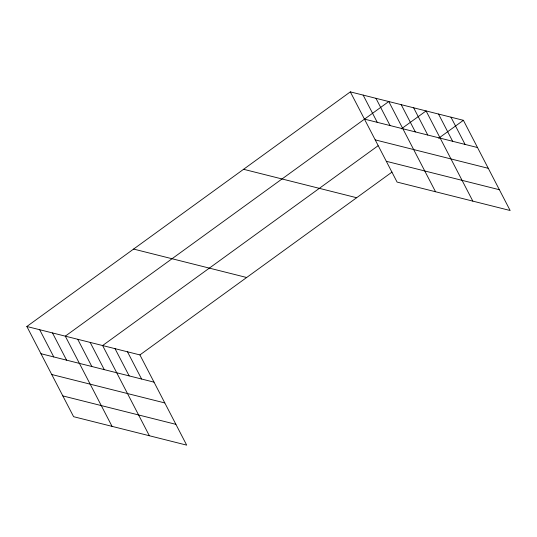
<?xml version="1.0" encoding="UTF-8"?>
<svg xmlns="http://www.w3.org/2000/svg" width="537" height="537" viewBox="0 0 537 537"><rect width="100%" height="100%" fill="white"/><g stroke="black" fill="none" stroke-linecap="round" stroke-linejoin="round"><path stroke-width="0.81" d="M26.85 326.489L139.915 354.923L186.675 445.126L73.603 416.692L26.85 326.489L350.325 91.874L463.397 120.308L510.15 210.511L397.085 182.077L350.325 91.874M378.048 145.769L102.607 345.539L149.36 435.742M401.394 128.833L426.083 110.924L472.835 201.127M139.915 354.923L392.003 172.088M438.709 138.217L463.397 120.308M364.442 119.107L477.507 147.541M375.215 139.882L488.281 168.323M386.311 161.295L499.376 189.729M243.583 169.296L356.649 197.73M133.599 249.067L246.664 277.501M40.966 353.715L154.032 382.149M51.733 374.497L164.799 402.931M62.836 395.91L175.901 424.344M450.959 117.18L465.069 144.413M438.521 114.052L452.631 141.285M413.644 107.796L427.761 135.029M401.206 104.668L415.323 131.901M435.527 191.743L388.768 101.54L65.292 336.155L112.045 426.358M375.954 98.318L390.07 125.551M363.14 95.096L377.256 122.329M127.477 351.795L141.593 379.021M115.039 348.667L129.155 375.893M90.169 342.411L104.279 369.637M77.731 339.283L91.84 366.509M52.478 332.933L66.595 360.159M39.664 329.711L53.781 356.937"/></g></svg>
